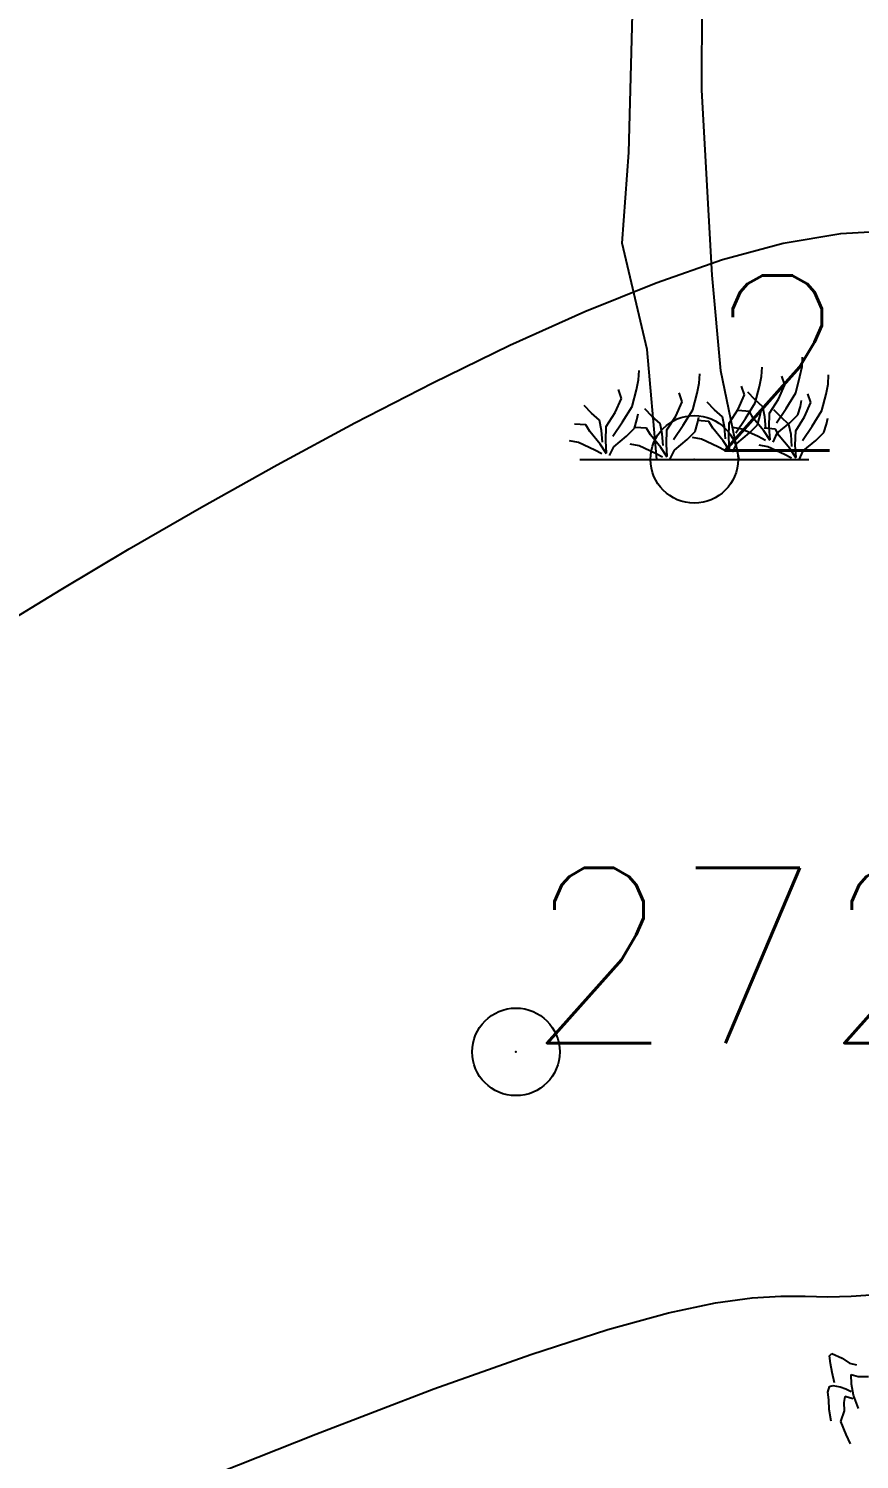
# Model space of a CAD drawing. Header units: millimetres. Extents: x 524954 to 526204, y 9523489 to 9524010.
# Drawn here: x 525845.92 to 525850.66, y 9523664.52 to 9523672.69 of the extents above; entities that cross this region are included whole.
import ezdxf

# ---------------------------------------------------------------- set-up
doc = ezdxf.new("R2010")
doc.units = ezdxf.units.MM
doc.header["$PDMODE"] = 32
doc.header["$PDSIZE"] = 0.5
doc.linetypes.add('ACAD_ISO12W100', pattern=[21, 12, -3, 0, -3, 0, -3])
for name, color, linetype in [('Arbre', 34, 'ACAD_ISO12W100'), ('CN_01_00', 3, 'Continuous'), ('CN_02_00', 4, 'Continuous'), ('TopoAlt', 3, 'Continuous'), ('TOPOJIS', 7, 'Continuous')]:
    doc.layers.add(name, color=color, linetype=linetype)
doc.styles.add('Simplex 1.0', font='Simplex.shx', dxfattribs={"width": 0.99, "height": 1})

# ---------------------------------------------------------------- blocks, each defined once
blk = doc.blocks.new('TCPOINT M')
at = {"color": 0}
blk.add_point((0, 0), dxfattribs=at)
at = {"layer": 'TopoAlt', "style": 'Simplex 1.0', "width": 0.99}
blk.add_attdef('ALT', (0.15, 0.15), '', height=1, dxfattribs=at)
blk = doc.blocks.new('v088')
at = {"color": 3, "linetype": 'Continuous'}
for p, q in [((-3.5682, 6.3771), (-3.539, 6.4025)), ((-3.5548, 6.2904), (-3.5682, 6.3771)), ((-3.539, 6.4025), (-3.4232, 6.3514)), ((-3.4232, 6.3514), (-3.3399, 6.2939)), ((-3.3399, 6.2939), (-3.2577, 6.2746)), ((-3.5355, 6.1876), (-3.5548, 6.2904)), ((-3.5103, 6.0686), (-3.5355, 6.1876)), ((-3.3198, 6.1639), (-3.2403, 6.1417)), ((-3.3139, 6.0525), (-3.3198, 6.1639)), ((-3.2403, 6.1417), (-3.1205, 6.1398)), ((-3.294, 5.9279), (-3.3139, 6.0525)), ((-3.5861, 5.9603), (-3.5662, 6.0262)), ((-3.5662, 6.0262), (-3.5284, 6.0381)), ((-3.5284, 6.0381), (-3.4436, 6.0215)), ((-3.4436, 6.0215), (-3.3804, 5.9989)), ((-3.3804, 5.9989), (-3.3196, 5.968)), ((-3.5727, 5.8736), (-3.5861, 5.9603)), ((-3.3915, 5.9142), (-3.4031, 5.8459)), ((-3.2981, 5.8843), (-3.3915, 5.9142)), ((-3.2352, 5.7773), (-3.294, 5.9279)), ((-3.5695, 5.7648), (-3.5727, 5.8736)), ((-3.4031, 5.8459), (-3.4003, 5.748)), ((-3.5466, 5.6322), (-3.5695, 5.7648)), ((-3.4003, 5.748), (-3.4403, 5.6271)), ((-3.4403, 5.6271), (-3.3789, 5.4792)), ((-3.3789, 5.4792), (-3.3323, 5.3717)), ((0.6155, 0.5313), (0.6179, 0.5842)), ((-0.3173, 0.4544), (-0.3149, 0.5073)), ((0.3847, 0.4736), (0.3871, 0.5265)), ((0.6034, 0.4736), (0.6155, 0.5313)), ((-0.3294, 0.3967), (-0.3173, 0.4544)), ((0.0168, 0.3774), (0.0288, 0.4351)), ((0.0288, 0.4351), (0.0313, 0.488)), ((0.2861, 0.3678), (0.2693, 0.4183)), ((0.3486, 0.3221), (0.3726, 0.4159)), ((0.3726, 0.4159), (0.3847, 0.4736)), ((0.4808, 0.3438), (0.5169, 0.4255)), ((0.5169, 0.4255), (0.5001, 0.476)), ((0.5794, 0.3798), (0.6034, 0.4736)), ((0.7525, 0.3726), (0.7645, 0.4303)), ((0.7645, 0.4303), (0.7669, 0.4832)), ((-0.452, 0.2669), (-0.4159, 0.3486)), ((-0.4159, 0.3486), (-0.4327, 0.3991)), ((-0.3534, 0.3029), (-0.3294, 0.3967)), ((-0.1058, 0.2476), (-0.0697, 0.3294)), ((-0.0697, 0.3294), (-0.0865, 0.3798)), ((-0.0072, 0.2837), (0.0168, 0.3774)), ((0.1154, 0.2837), (0.0745, 0.327)), ((0.25, 0.2861), (0.2861, 0.3678)), ((0.3462, 0.3414), (0.3053, 0.3847)), ((0.3919, 0.3005), (0.3462, 0.3414)), ((0.4303, 0.2645), (0.4808, 0.3438)), ((0.5241, 0.2909), (0.5794, 0.3798)), ((0.6058, 0.3029), (0.6131, 0.3366)), ((0.6659, 0.3246), (0.6491, 0.375)), ((0.7285, 0.2789), (0.7525, 0.3726)), ((-0.5866, 0.2645), (-0.6275, 0.3077)), ((-0.5409, 0.2236), (-0.5866, 0.2645)), ((-0.5025, 0.1875), (-0.452, 0.2669)), ((-0.4087, 0.214), (-0.3534, 0.3029)), ((-0.327, 0.226), (-0.3197, 0.2596)), ((-0.2404, 0.2452), (-0.2813, 0.2885)), ((-0.1947, 0.2043), (-0.2404, 0.2452)), ((-0.1563, 0.1683), (-0.1058, 0.2476)), ((-0.0625, 0.1947), (-0.0072, 0.2837)), ((0.1611, 0.2428), (0.1154, 0.2837)), ((0.1995, 0.2068), (0.25, 0.2861)), ((0.3149, 0.2741), (0.25, 0.2789)), ((0.2933, 0.2332), (0.3486, 0.3221)), ((0.3366, 0.2356), (0.3149, 0.2741)), ((0.3606, 0.1971), (0.375, 0.2452)), ((0.375, 0.2452), (0.3823, 0.2789)), ((0.4039, 0.2428), (0.3919, 0.3005)), ((0.4279, 0.1827), (0.4303, 0.2645)), ((0.4953, 0.2404), (0.4544, 0.2837)), ((0.4688, 0.2092), (0.5241, 0.2909)), ((0.5457, 0.2092), (0.5914, 0.2548)), ((0.5914, 0.2548), (0.6058, 0.3029)), ((0.6299, 0.2428), (0.6659, 0.3246)), ((0.6732, 0.1899), (0.7285, 0.2789)), ((-0.6179, 0.1971), (-0.6828, 0.2019)), ((-0.5962, 0.1587), (-0.6179, 0.1971)), ((-0.5289, 0.1659), (-0.5409, 0.2236)), ((-0.5241, 0.0986), (-0.5289, 0.1659)), ((-0.5049, 0.1058), (-0.5025, 0.1875)), ((-0.464, 0.1322), (-0.4087, 0.214)), ((-0.3871, 0.1322), (-0.3414, 0.1779)), ((-0.3414, 0.1779), (-0.327, 0.226)), ((-0.2717, 0.1779), (-0.3366, 0.1827)), ((-0.25, 0.1394), (-0.2717, 0.1779)), ((-0.1827, 0.1467), (-0.1947, 0.2043)), ((-0.1587, 0.0865), (-0.1563, 0.1683)), ((-0.1178, 0.113), (-0.0625, 0.1947)), ((0.0048, 0.1587), (0.0192, 0.2068)), ((0.0192, 0.2068), (0.0264, 0.2404)), ((0.0841, 0.2164), (0.0192, 0.2212)), ((0.1058, 0.1779), (0.0841, 0.2164)), ((0.1659, 0.1058), (0.1058, 0.1779)), ((0.1731, 0.1851), (0.1611, 0.2428)), ((0.1779, 0.1178), (0.1731, 0.1851)), ((0.1971, 0.125), (0.1995, 0.2068)), ((0.2717, 0.1731), (0.2212, 0.1827)), ((0.238, 0.1515), (0.2933, 0.2332)), ((0.3654, 0.1298), (0.2717, 0.1731)), ((0.3149, 0.1515), (0.3606, 0.1971)), ((0.3967, 0.1635), (0.3366, 0.2356)), ((0.4327, 0.1082), (0.3967, 0.1635)), ((0.464, 0.1731), (0.3991, 0.1779)), ((0.4087, 0.1755), (0.4039, 0.2428)), ((0.4327, 0.113), (0.4279, 0.1827)), ((0.4856, 0.1346), (0.464, 0.1731)), ((0.4736, 0.1491), (0.5457, 0.2092)), ((0.5409, 0.1995), (0.4953, 0.2404)), ((0.5529, 0.1418), (0.5409, 0.1995)), ((0.577, 0.0817), (0.5794, 0.1635)), ((0.5794, 0.1635), (0.6299, 0.2428)), ((0.6179, 0.1082), (0.6732, 0.1899)), ((0.7405, 0.1539), (0.7549, 0.2019)), ((0.7549, 0.2019), (0.7621, 0.2356)), ((-0.6611, 0.0962), (-0.7116, 0.1058)), ((-0.5674, 0.0529), (-0.6611, 0.0962)), ((-0.5361, 0.0865), (-0.5962, 0.1587)), ((-0.5001, 0.0313), (-0.5361, 0.0865)), ((-0.5001, 0.0361), (-0.5049, 0.1058)), ((-0.4592, 0.0721), (-0.3871, 0.1322)), ((-0.3149, 0.0769), (-0.3654, 0.0865)), ((-0.1899, 0.0673), (-0.25, 0.1394)), ((-0.1779, 0.0793), (-0.1827, 0.1467)), ((-0.1539, 0.0168), (-0.1587, 0.0865)), ((-0.113, 0.0529), (-0.0409, 0.113)), ((-0.0409, 0.113), (0.0048, 0.1587)), ((0.0409, 0.1154), (-0.0096, 0.125)), ((0.1346, 0.0721), (0.0409, 0.1154)), ((0.2019, 0.0505), (0.1659, 0.1058)), ((0.2019, 0.0553), (0.1971, 0.125)), ((0.2188, 0.0409), (0.2428, 0.0914)), ((0.2428, 0.0914), (0.3149, 0.1515)), ((0.4063, 0.1082), (0.3654, 0.1298)), ((0.4207, 0.0721), (0.3702, 0.0817)), ((0.4496, 0.0986), (0.4736, 0.1491)), ((0.5457, 0.0625), (0.4856, 0.1346)), ((0.5578, 0.0745), (0.5529, 0.1418)), ((0.5818, 0.012), (0.577, 0.0817)), ((0.6227, 0.0481), (0.6948, 0.1082)), ((0.6948, 0.1082), (0.7405, 0.1539)), ((-0.5265, 0.0313), (-0.5674, 0.0529)), ((-0.4832, 0.0216), (-0.4592, 0.0721)), ((-0.2212, 0.0337), (-0.3149, 0.0769)), ((-0.1803, 0.012), (-0.2212, 0.0337)), ((-0.1539, 0.012), (-0.1899, 0.0673)), ((-0.137, 0.0024), (-0.113, 0.0529)), ((0.1755, 0.0505), (0.1346, 0.0721)), ((0.5145, 0.0288), (0.4207, 0.0721)), ((0.5554, 0.0072), (0.5145, 0.0288)), ((0.5818, 0.0072), (0.5457, 0.0625)), ((0.5986, -0.0024), (0.6227, 0.0481))]:
    blk.add_line(p, q, dxfattribs=at)
at = {"linetype": 'Continuous'}
for p, q in [((0.0429, 2.1085), (0.0445, 2.6247)), ((-0.3726, 1.7516), (-0.3518, 2.5418)), ((0.1022, 1.0525), (0.0429, 2.1085)), ((-0.4115, 1.2346), (-0.3726, 1.7516)), ((-0.2683, 0.6281), (-0.4115, 1.2346)), ((0.151, 0.5063), (0.1022, 1.0525)), ((-0.2127, 0), (-0.2683, 0.6281)), ((0.2565, 0), (0.151, 0.5063)), ((-0.6539, 0), (0.6539, 0))]:
    blk.add_line(p, q, dxfattribs=at)

msp = doc.modelspace()

# ---------------------------------------------------------------- linework, layer by layer
at = {"layer": 'CN_01_00', "elevation": 273, "flags": 128}
msp.add_lwpolyline([(525845.7354, 9523669.264), (525846.1035, 9523669.4886), (525846.4923, 9523669.7204), (525846.9054, 9523669.9597), (525847.3372, 9523670.2017), (525847.78, 9523670.4403), (525848.2256, 9523670.6696), (525848.6662, 9523670.8835), (525849.094, 9523671.076), (525849.5009, 9523671.241), (525849.8792, 9523671.3726), (525850.2254, 9523671.466), (525850.5544, 9523671.5216), (525850.8857, 9523671.5411)], dxfattribs=at)
at = {"layer": 'CN_02_00', "elevation": 272, "flags": 128}
msp.add_lwpolyline([(525846.7852, 9523664.3583), (525847.5583, 9523664.6666), (525848.2321, 9523664.9242), (525848.7847, 9523665.1212), (525849.2254, 9523665.2627), (525849.5714, 9523665.3578), (525849.8399, 9523665.4154), (525850.0478, 9523665.4445), (525850.2125, 9523665.4541), (525850.3509, 9523665.4531), (525850.4803, 9523665.4505), (525850.6144, 9523665.4537), (525850.7533, 9523665.4636)], dxfattribs=at)

# ---------------------------------------------------------------- block references
at = {"layer": 'Arbre'}
msp.add_blockref('v088', (525849.718, 9523670.232), dxfattribs=at)
at = {"layer": 'Arbre', "xscale": 0.5, "yscale": 0.5, "zscale": 0.5}
msp.add_blockref('v088', (525852.2735, 9523661.9244), dxfattribs=at)
at = {"layer": 'TOPOJIS'}
ref = msp.add_blockref('TCPOINT M', (525849.7181, 9523670.2323, 272.7), dxfattribs=at)
ref.add_attrib('ALT', '272.70', (525849.7681, 9523670.2823, 272.7), dxfattribs={"layer": 'TopoAlt', "height": 1, "style": 'Simplex 1.0', "width": 0.99})
ref = msp.add_blockref('TCPOINT M', (525848.7005, 9523666.8487, 272.25), dxfattribs=at)
ref.add_attrib('ALT', '272.25', (525848.7505, 9523666.8987, 272.25), dxfattribs={"layer": 'TopoAlt', "height": 1, "style": 'Simplex 1.0', "width": 0.99})

doc.saveas('drawing.dxf')
